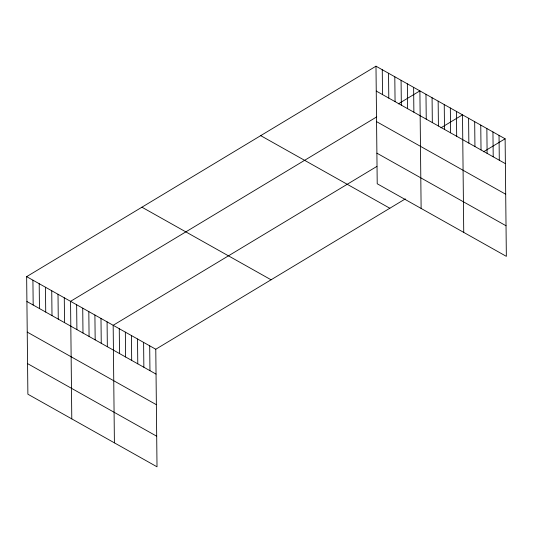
<?xml version="1.0" encoding="UTF-8"?>
<svg xmlns="http://www.w3.org/2000/svg" width="533" height="533" viewBox="0 0 533 533"><rect width="100%" height="100%" fill="white"/><g stroke="black" fill="none" stroke-linecap="round" stroke-linejoin="round"><path stroke-width="0.8" d="M405.34 198.896L155.783 349.242L157.015 466.808L27.883 394.207L26.65 276.647L375.985 66.192L505.117 138.793L506.35 256.353L377.217 183.758L375.985 66.192M376.744 116.867L70.556 301.332L71.788 418.891M398.318 103.875L419.891 90.877L421.123 208.436M376.884 166.416L113.169 325.29L114.402 442.85M440.931 127.827L462.504 114.835L463.737 232.395M483.544 151.785L505.117 138.793M376.245 91.05L505.377 163.644M376.571 121.644L505.697 194.239M376.898 153.164L506.03 225.759M260.704 135.642L389.836 208.243M141.931 207.197L271.064 279.792M26.65 276.647L155.783 349.242M26.91 301.498L156.042 374.099M27.23 332.092L156.362 404.694M27.563 363.613L156.695 436.214M499.028 135.369L499.294 160.22M492.945 131.944L493.205 156.802M486.856 128.526L487.115 153.377M480.766 125.102L481.026 149.953M474.683 121.677L474.943 146.535M468.594 118.253L468.853 143.111M456.415 111.41L456.681 136.268M450.332 107.986L450.592 132.844M444.242 104.568L444.502 129.419M438.153 101.143L438.412 125.995M432.07 97.719L432.33 122.577M425.98 94.301L426.24 119.152M413.621 87.352L413.881 112.203M407.345 83.828L407.605 108.679M401.076 80.296L401.336 105.154M394.806 76.772L395.066 101.623M388.53 73.248L388.79 98.099M382.261 69.723L382.521 94.574M149.693 345.824L149.953 370.675M143.604 342.399L143.863 367.25M137.521 338.975L137.781 363.832M131.431 335.557L131.691 360.408M125.342 332.132L125.601 356.983M119.259 328.708L119.519 353.566M107.08 321.865L107.34 346.716M100.99 318.441L101.25 343.299M94.907 315.016L95.167 339.874M88.818 311.598L89.078 336.45M82.728 308.174L82.988 333.025M76.645 304.749L76.905 329.607M64.28 297.8L64.54 322.658M58.01 294.276L58.27 319.134M51.741 290.751L52.001 315.603M45.465 287.227L45.725 312.078M39.195 283.696L39.455 308.554M32.919 280.171L33.179 305.029"/></g></svg>
